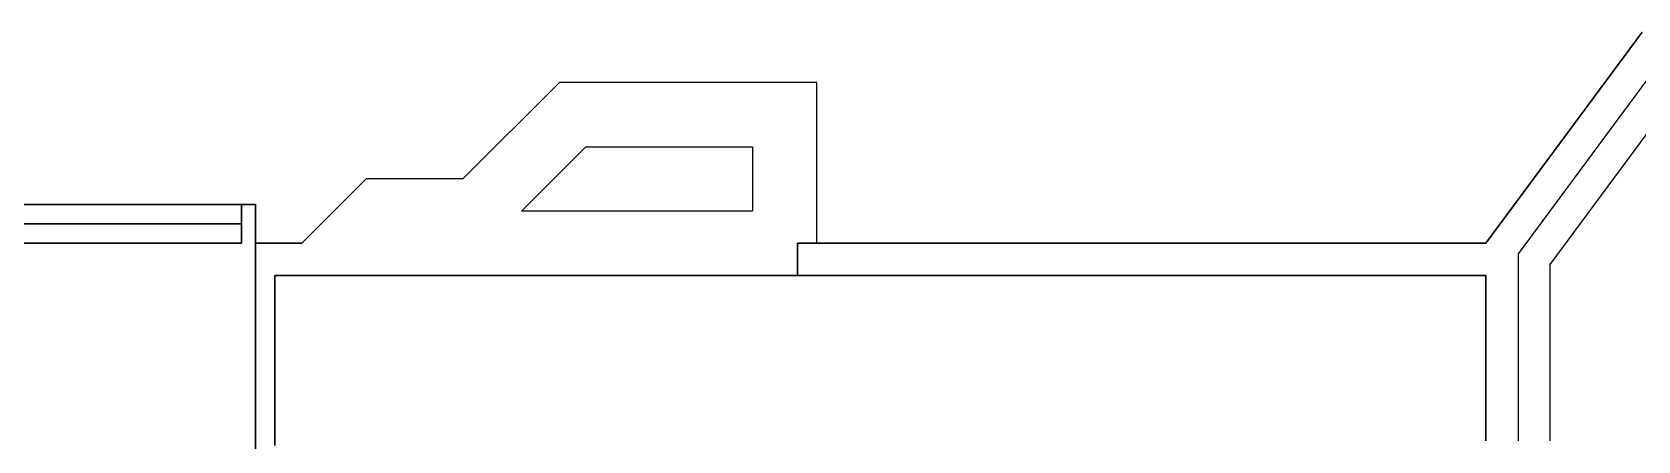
# Model space of a CAD drawing. Header units: millimetres. Extents: x -48614 to 110435, y -11020 to 74943.
# Drawn here: x -422 to 24534, y 58051 to 64401 of the extents above; entities that cross this region are included whole.
import ezdxf

# ---------------------------------------------------------------- set-up
doc = ezdxf.new("R2010")
doc.units = ezdxf.units.MM
doc.layers.add('SITE', color=1, linetype='Continuous')

msp = doc.modelspace()

# ---------------------------------------------------------------- linework, layer by layer
at = {"layer": 'SITE', "linetype": 'Continuous'}
for p, q in [((22172, 61121), (24598, 64401)), ((24598, 64401), (22172, 61121)), ((25220, 64401), (22672, 60956)), ((23172, 60792), (25842, 64401)), ((7772, 63621), (6272, 62121)), ((11772, 63621), (7772, 63621)), ((11772, 61121), (11772, 63621)), ((7186, 61621), (8186, 62621)), ((8186, 62621), (10772, 62621)), ((10772, 62621), (10772, 61621)), ((3772, 61121), (4772, 62121)), ((4772, 62121), (3772, 61121)), ((6272, 62121), (4772, 62121)), ((3052, 61721), (-3447, 61721)), ((3052, 61721), (-3447, 61721)), ((-3447, 61721), (3052, 61721)), ((-3447, 61721), (3052, 61721)), ((2832, 61721), (2832, 61121)), ((2832, 61121), (2832, 61721)), ((3052, 61721), (3052, 61121)), ((3052, 61121), (3052, 61721)), ((-3447, 61421), (2832, 61421)), ((2832, 61421), (-3447, 61421)), ((2832, 61421), (-3447, 61421)), ((-3447, 61421), (2832, 61421)), ((10772, 61621), (7186, 61621)), ((2832, 61121), (-3447, 61121)), ((-3447, 61121), (2832, 61121)), ((2832, 61121), (-3447, 61121)), ((-3447, 61121), (2832, 61121)), ((3772, 61121), (3052, 61121)), ((3052, 61121), (3772, 61121)), ((3052, 57781), (3052, 61121)), ((3052, 61121), (3052, 57781)), ((11472, 60621), (11472, 61121)), ((22172, 61121), (11472, 61121)), ((11472, 61121), (11472, 60621)), ((11472, 61121), (22172, 61121)), ((22672, 60956), (22672, 58051)), ((23172, 58051), (23172, 60792)), ((3352, 60621), (11772, 60621)), ((3352, 60621), (3352, 57981)), ((3352, 57981), (3352, 60621)), ((11772, 60621), (3352, 60621)), ((11472, 60621), (22172, 60621)), ((22172, 60621), (11472, 60621)), ((22172, 60621), (22172, 58051)), ((22172, 58051), (22172, 60621))]:
    msp.add_line(p, q, dxfattribs=at)

doc.saveas('drawing.dxf')
